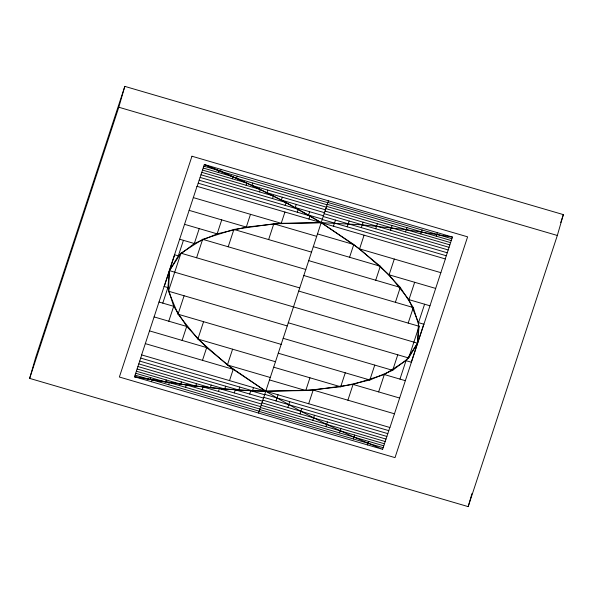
<?xml version="1.0" encoding="UTF-8"?>
<svg xmlns="http://www.w3.org/2000/svg" width="593" height="593" viewBox="0 0 593 593"><rect width="100%" height="100%" fill="white"/><g stroke="black" fill="none" stroke-linecap="round" stroke-linejoin="round"><path stroke-width="0.89" d="M29.65 378.386L35.669 357.527L124.819 86.378L563.35 214.614L557.331 235.473L468.181 506.622L29.65 378.386L118.8 107.237L124.819 86.378M468.181 506.622L471.946 493.584M141.742 354.933L134.544 376.792L382.648 449.338L353.954 437.1L326.647 424.395L300.933 411.312L277.013 397.955L265.783 391.21L233.219 369.328L206.675 347.594L186.699 326.446L173.682 306.307L167.893 287.583L169.45 270.653L178.323 255.865L183.43 240.328M164.239 286.515L174.661 254.797M197.158 186.372L204.355 164.52M162.786 303.119L167.893 287.583L164.113 286.478M168.783 321.206L173.682 306.307L158.998 302.015M199.226 228.616L194.326 243.515L178.323 255.865L174.535 254.76M150.741 377.682L150.133 379.535L134.544 376.792L186.365 384.939L219.38 388.571L250.787 390.705L265.783 391.21L305.758 390.542L340.678 386.784L369.847 380.002L392.662 370.336L408.666 357.987L417.531 343.199L419.088 326.276L413.306 307.552L400.29 287.405L380.306 266.257L353.769 244.524L321.198 222.649L309.969 215.904L286.048 202.547L260.334 189.463L233.027 176.751L204.333 164.513L452.437 237.067L445.247 258.919M218.231 172.422L218.839 170.569L203.792 166.166M151.452 381.736L152.067 379.861L259.208 411.194M221.241 169.457L220.626 171.333L251.958 185.446L281.356 200.063L321.198 222.649L359.573 248.897L389.112 274.811L408.955 299.643L418.517 322.659L417.531 343.199L406.027 360.663L399.956 379.112M184.097 295.766L178.033 314.216L197.869 339.04L227.408 364.954L265.783 391.21L313.171 390.038L353.072 384.427L384.331 374.539L406.027 360.663L411.409 362.234M196.587 257.762L202.658 239.313L233.909 229.432L273.81 223.82L321.198 222.649L362.249 224.829L406.249 229.661L452.437 237.067M166.218 379.95L165.543 382.003L150.133 379.535L135.085 375.139M232.352 178.804L233.027 176.751L203.191 168.027M182.103 340.412L186.699 326.446L154.098 316.914M221.73 219.884L217.142 233.85L194.326 243.515L179.649 239.224M168.657 384.709L169.361 382.581L259.912 409.059M237.215 176.18L236.518 178.315L327.069 204.793M181.473 381.944L180.732 384.197L165.543 382.003L135.708 373.279M246.125 185.305L246.866 183.052L202.517 170.08M203.577 321.68L197.869 339.04L275.471 361.737M228.201 246.784L233.909 229.432L311.51 252.121M185.587 387.325L186.365 384.939L260.698 406.679M252.744 183.059L251.958 185.446L326.291 207.179M202.487 360.344L206.675 347.594L149.51 330.879M250.491 214.325L246.303 227.075L217.142 233.85L184.542 224.324M196.491 383.649L195.683 386.095L180.732 384.197L136.383 371.225M259.534 191.902L260.334 189.463L201.776 172.333M202.191 389.571L203.058 386.94L261.557 404.048M267.784 190.071L266.917 192.703L325.424 209.803M211.227 385.079L210.359 387.711L195.683 386.095L137.124 368.972M272.543 198.596L273.403 195.964L200.968 174.779M218.439 391.439L219.38 388.571L262.506 401.179M282.305 197.195L281.356 200.063L324.482 212.679M232.589 349.195L227.408 364.954L270.289 377.496M268.629 239.579L273.81 223.82L316.692 236.355M225.659 386.213L224.74 389.03L210.359 387.711L137.924 366.526M285.122 205.356L286.048 202.547L200.108 177.411M229.513 380.602L233.219 369.328L145.322 343.629M284.929 212.042L281.223 223.309L246.303 227.075L189.137 210.359M234.287 392.929L235.302 389.823L263.522 398.073M296.263 204.422L295.24 207.528L323.459 215.778M239.765 387.066L238.786 390.053L224.74 389.03L138.792 363.894M297.263 212.183L298.249 209.196L199.181 180.228M249.69 394.034L250.787 390.705L264.619 394.753M309.628 211.731L308.53 215.059L322.37 219.106M253.515 387.622L252.477 390.78L238.786 390.053L139.718 361.085M308.931 219.062L309.969 215.904L198.195 183.215M258.592 413.062L328.389 200.79M276.027 400.942L278.05 394.79M333.466 226.237L335.49 220.085M287.813 407.473L289.718 401.669M347.216 226.793L349.121 220.989M309.946 377.793L305.758 390.542L269.489 379.935M349.574 257.273L353.769 244.524L317.492 233.916M300.065 413.944L301.859 408.495M361.322 227.638L363.109 222.197M308.664 403.744L313.171 390.038L394.456 413.803M364.08 235.184L359.573 248.897L440.858 272.669M312.778 420.333L314.446 415.263M375.754 228.779L377.422 223.702M325.905 426.649L327.455 421.949M390.498 230.203L392.04 225.503M345.274 372.819L340.678 386.784L273.677 367.186M375.717 280.222L380.306 266.257L313.304 246.666M347.891 400.186L353.072 384.427L399.638 398.044M394.293 259.052L389.112 274.811L435.677 288.428M339.441 432.86L340.856 428.546M405.508 231.915L406.924 227.601M374.746 365.103L369.847 380.002L278.273 353.22M395.39 302.311L400.29 287.405L308.716 260.631M353.346 438.961L354.636 435.047M420.763 233.901L422.053 229.988M378.623 391.899L384.331 374.539L405.345 380.684M414.663 282.283L408.955 299.643L429.969 305.788M367.601 444.943L368.757 441.429M436.24 236.177L437.389 232.664M397.77 354.799L392.662 370.336L283.172 338.321M408.192 323.089L413.306 307.552L303.816 275.53M424.588 304.209L418.517 322.659L423.906 324.238M382.626 449.331L389.823 427.479M411.29 362.197L423.78 324.201M560.756 222.516L563.35 214.614M321.198 222.649L281.223 223.309L193.325 197.61M265.783 391.21L252.477 390.78L140.704 358.09M118.8 107.237L557.331 235.473M327.847 202.443L451.896 238.72M327.773 202.665L220.626 171.333L204.333 164.513M327.232 204.296L451.273 240.573M326.558 206.357L450.598 242.626M325.816 208.61L449.857 244.879M325.016 211.056L449.057 247.325M324.149 213.688L448.189 249.957M323.222 216.497L447.263 252.774M322.244 219.492L446.284 255.761M305.803 269.481L202.658 239.313L180.961 253.189L169.45 270.653L168.464 291.193L178.033 314.216L281.178 344.377M299.739 287.924L180.961 253.189L168.464 291.193L287.242 325.928M298.702 291.067L419.088 326.276L408.666 357.987L288.28 322.785M169.324 270.616L417.657 343.236M264.745 394.367L388.786 430.637M263.759 397.354L387.8 433.631M262.832 400.171L386.881 436.441M261.973 402.803L386.013 439.072M261.165 405.249L385.205 441.518M260.423 407.495L384.464 443.772M259.749 409.555L383.79 445.825M259.141 411.409L383.189 447.685M191.962 156.226L119.371 377.022L395.02 457.626L467.61 236.837L191.962 156.226M197.032 186.335L141.616 354.896L389.949 427.516L445.365 258.956L197.032 186.335"/></g></svg>
